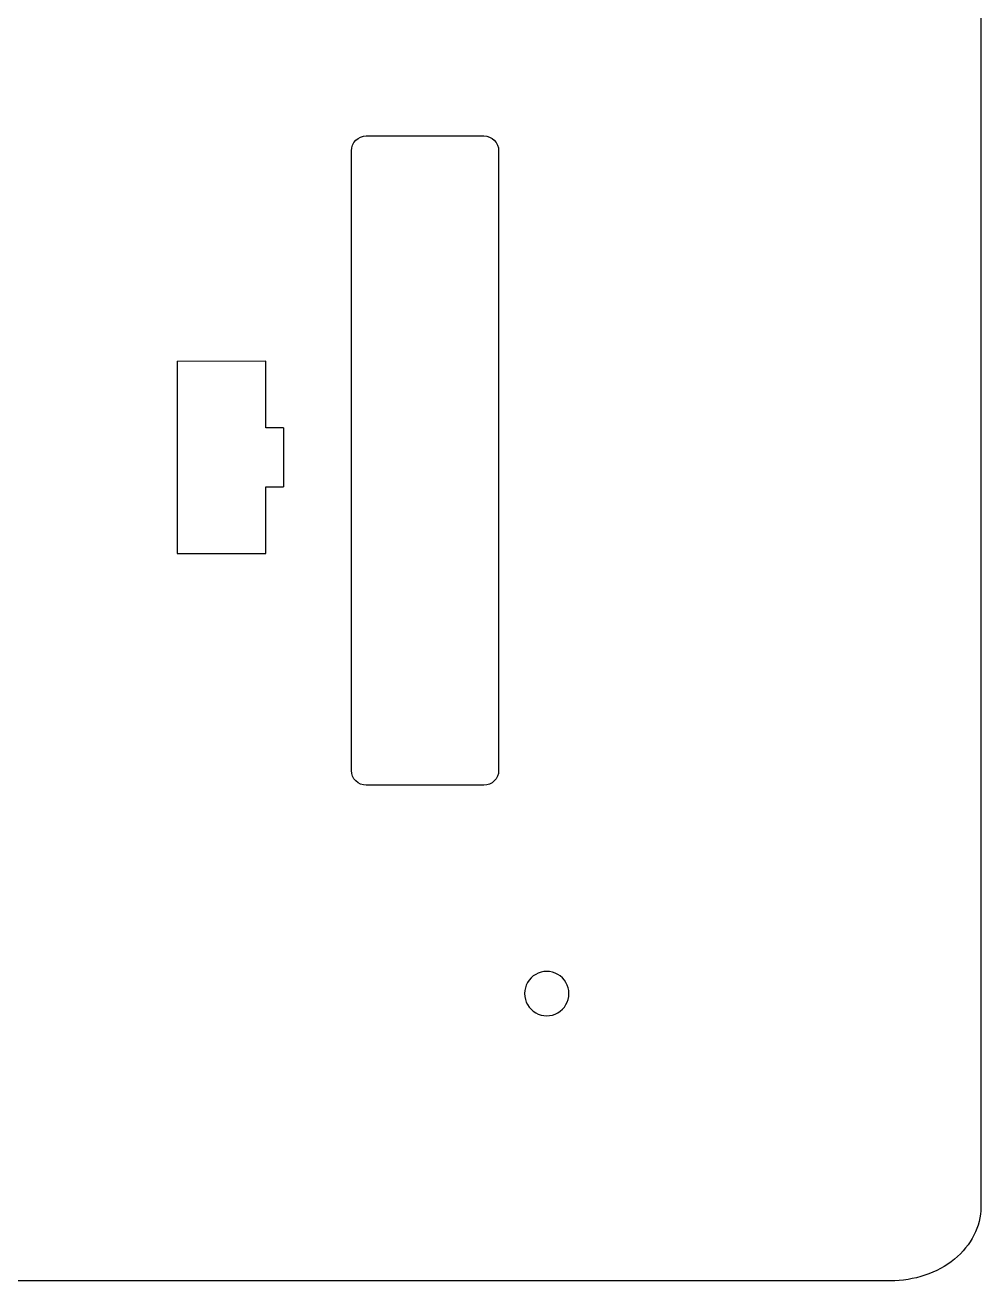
# Model space of a CAD drawing. Extents: x 80 to 325, y 41 to 447.
# Drawn here: x 260.4 to 325.1, y 276.8 to 361.8 of the extents above; entities that cross this region are included whole.
import ezdxf

# ---------------------------------------------------------------- set-up
doc = ezdxf.new("R2010")
doc.units = 0
doc.layers.add('For_Cutting', color=7, linetype='CONTINUOUS')

msp = doc.modelspace()

# ---------------------------------------------------------------- linework, layer by layer
at = {"layer": 'For_Cutting', "color": 5}
for points in [[(325.102973, 441.825213), (325.102973, 281.845477)], [(318.967616, 276.84611), (85.82404, 276.84611)]]:
    msp.add_lwpolyline(points, dxfattribs=at)
at = {"layer": 'For_Cutting', "color": 1}
for points in [[(283.50415, 354.33757), (291.465759, 354.33757)], [(282.50415, 311.388164), (282.50415, 353.33757)], [(292.465759, 353.33757), (292.465759, 311.388164)], [(270.7029, 339.08047), (270.7029, 326.08147)], [(277.9034, 334.58147), (276.7045, 334.58147), (276.7047, 339.08054), (270.7031, 339.08039)], [(277.9039, 334.58172), (277.9039, 330.58122)], [(270.70343, 326.08147), (276.70503, 326.08147), (276.7045, 330.58084), (277.9034, 330.58084)], [(291.465759, 310.388164), (283.50415, 310.388164)]]:
    msp.add_lwpolyline(points, dxfattribs=at)
for points in [[(283.50415, 354.33757)], [(297.2227, 296.29184)]]:
    msp.add_lwpolyline(points, close=True, dxfattribs=at)
for points in [[(282.50415, 353.33757), (282.50415, 353.602786), (282.609507, 353.85714), (282.797043, 354.044677)], [(282.797043, 354.044677), (282.98458, 354.232213), (283.238934, 354.33757), (283.50415, 354.33757)], [(291.465759, 354.33757), (291.730975, 354.33757), (291.985329, 354.232213), (292.172866, 354.044677)], [(292.172866, 354.044677), (292.360402, 353.85714), (292.465759, 353.602786), (292.465759, 353.33757)], [(282.797043, 310.681057), (282.609507, 310.868594), (282.50415, 311.122948), (282.50415, 311.388164)], [(292.465759, 311.388164), (292.465759, 311.122948), (292.360402, 310.868594), (292.172866, 310.681057)], [(283.50415, 310.388164), (283.238934, 310.388164), (282.98458, 310.493521), (282.797043, 310.681057)], [(292.172866, 310.681057), (291.985329, 310.493521), (291.730975, 310.388164), (291.465759, 310.388164)], [(294.971941, 297.593069), (294.507453, 297.324535), (294.22176, 296.828364), (294.2227, 296.29184)], [(296.473459, 297.593069), (296.008972, 297.861602), (295.436428, 297.861602), (294.971941, 297.593069)], [(297.2227, 296.29184), (297.22364, 296.828364), (296.937947, 297.324535), (296.473459, 297.593069)], [(294.2227, 296.29184), (294.22176, 295.755316), (294.507453, 295.259145), (294.971941, 294.990611)], [(296.473459, 294.990611), (296.937947, 295.259145), (297.22364, 295.755316), (297.2227, 296.29184)], [(294.971941, 294.990611), (295.436428, 294.722078), (296.008972, 294.722078), (296.473459, 294.990611)]]:
    msp.add_open_spline(points, degree=3, dxfattribs=at)
at = {"layer": 'For_Cutting', "color": 5}
for points in [[(325.102973, 281.845477), (325.102973, 280.519562), (324.456571, 279.247954), (323.305968, 278.310391)], [(323.305968, 278.310391), (322.155366, 277.372827), (320.594814, 276.84611), (318.967616, 276.84611)]]:
    msp.add_open_spline(points, degree=3, dxfattribs=at)

doc.saveas('drawing.dxf')
